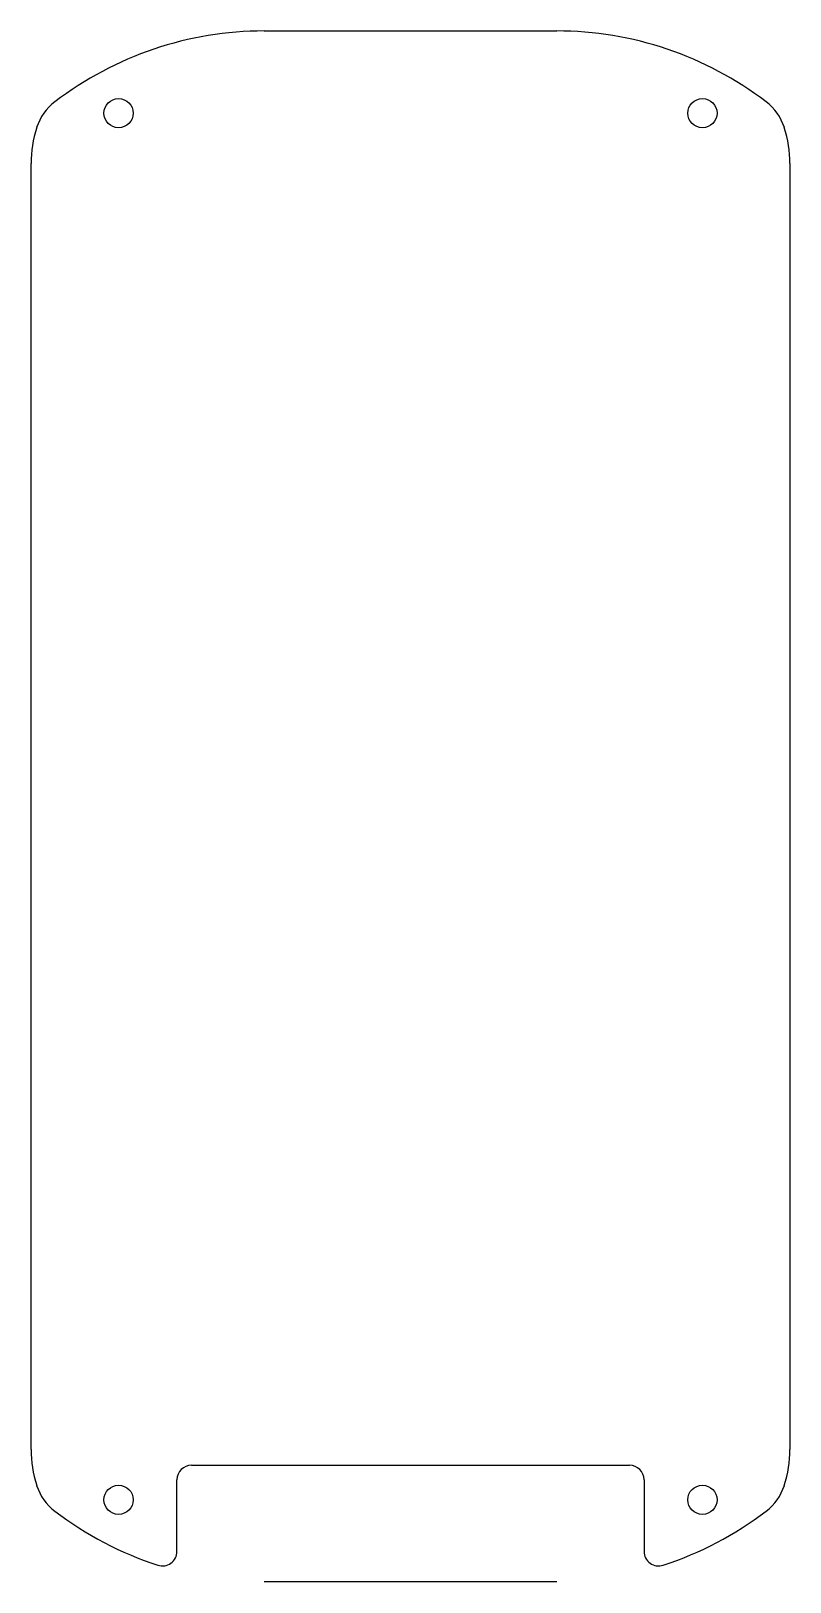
# Model space of a CAD drawing. Header units: millimetres. Extents: x -26 to 26, y -53 to 53.
import ezdxf

# ---------------------------------------------------------------- set-up
doc = ezdxf.new("R2010")
doc.units = ezdxf.units.MM
doc.layers.add('Sketch', color=7, linetype='CONTINUOUS')

msp = doc.modelspace()

# ---------------------------------------------------------------- linework, layer by layer
at = {"layer": 'Sketch'}
for p, q in [((-10.02, 53.13), (10.02, 53.13)), ((-26, -44.05), (-26, 44.05)), ((26, 44.05), (26, -44.05)), ((-15, -45.13), (15, -45.13)), ((-16, -51.03), (-16, -46.13)), ((16, -46.13), (16, -51.03)), ((10.02, -53.13), (-10.02, -53.13))]:
    msp.add_line(p, q, dxfattribs=at)
for centre in [(-20, 47.5), (20, 47.5), (-20, -47.5), (20, -47.5)]:
    msp.add_circle(centre, 1, dxfattribs=at)
for centre, radius, start, end in [((-10.02, 29.5), 23.63, 90, 127.36), ((10.02, 29.5), 23.63, 52.64, 90), ((-22.16, 45.4), 3.63, 127.36, 162.0743), ((22.16, 45.4), 3.63, 17.9257, 52.64), ((-18, 44.05), 8, 162.0743, 180), ((18, 44.05), 8, 0, 17.9257), ((-18, -44.05), 8, 180, -162.0743), ((18, -44.05), 8, -17.9257, 0), ((-15, -46.13), 1, 90, 180), ((15, -46.13), 1, 0, 90), ((-22.16, -45.4), 3.63, -162.0743, -127.36), ((22.16, -45.4), 3.63, -52.64, -17.9257), ((-10.02, -29.5), 23.63, -127.36, -107.9587), ((10.02, -29.5), 23.63, -72.0413, -52.64), ((-17, -51.03), 1, -107.9587, 0), ((17, -51.03), 1, 180, -72.0413)]:
    msp.add_arc(centre, radius, start, end, dxfattribs=at)

doc.saveas('drawing.dxf')
